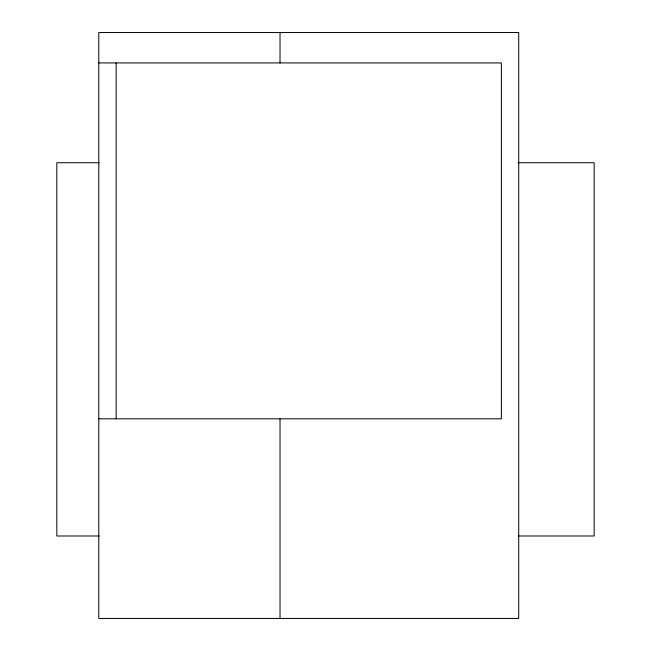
<?xml version="1.0" encoding="UTF-8"?>
<svg xmlns="http://www.w3.org/2000/svg" width="651" height="651" viewBox="0 0 651 651"><rect width="100%" height="100%" fill="white"/><g stroke="black" fill="none" stroke-linecap="round" stroke-linejoin="round"><path stroke-width="0.98" d="M98.797 62.927L501.36 62.927L501.36 418.813L98.797 418.813M99.164 162.75L56.824 162.75L56.824 535.993L99.359 535.993M518.098 162.75L594.176 162.75L594.176 535.993L518.098 535.993M280.02 32.55L280.02 62.927M280.02 418.813L280.02 618.45M116.155 62.927L116.155 418.813M518.717 32.55L98.797 32.55L98.797 618.45L518.717 618.45L518.717 32.55"/></g></svg>
